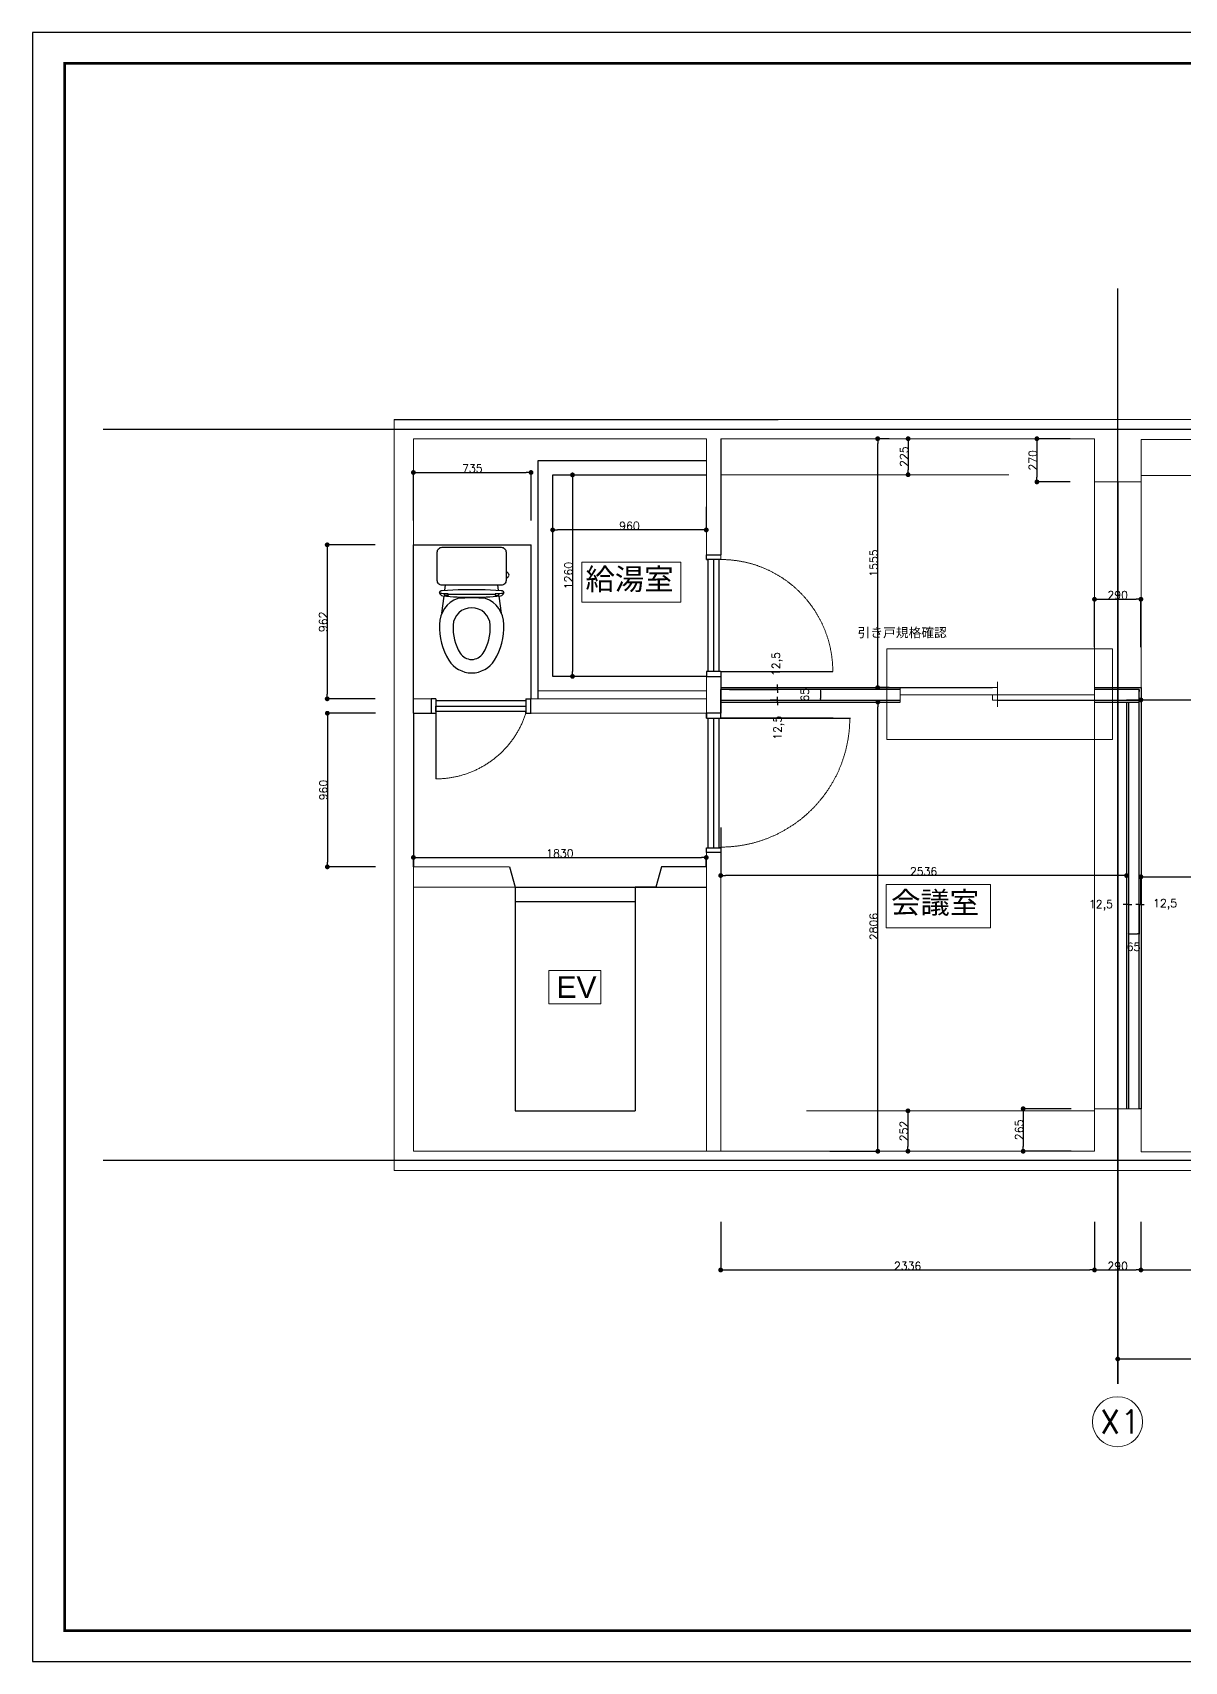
# Model space of a CAD drawing. Extents: x 0 to 28347, y -7436 to 30476.
# Drawn here: x 12707 to 19905, y 20301 to 30476 of the extents above; entities that cross this region are included whole.
import ezdxf

# ---------------------------------------------------------------- set-up
doc = ezdxf.new("R2010")
doc.units = 0
doc.header["$LTSCALE"] = 50
doc.header["$MEASUREMENT"] = 0
for name, pattern in [('ACAD_ISO03W100', [30, 12, -18]), ('CENTERX2', [101.6, 63.5, -12.7, 12.7, -12.7]), ('JIS_02_2.0', [3, 2, -1])]:
    doc.linetypes.add(name, pattern=pattern)
doc.layers.get('0').update_dxf_attribs({"linetype": 'CONTINUOUS'})
doc.layers.get('Defpoints').update_dxf_attribs({"linetype": 'CONTINUOUS'})
for name, color, linetype, lineweight in [('0001外周ライン', 7, 'CONTINUOUS', 5), ('0005文字', 7, 'CONTINUOUS', 0), ('001通り芯', 6, 'CENTERX2', 0)]:
    doc.layers.add(name, color=color, linetype=linetype, lineweight=lineweight)
doc.layers.add('01用紙枠', color=5, linetype='CONTINUOUS')
doc.styles.add('onnjuku', font='arial.ttf', dxfattribs={"height": 100})
doc.styles.get("Standard").update_dxf_attribs({"font": 'txt', "bigfont": 'bigfont.shx'})
doc.dimstyles.new('onnjuku', dxfattribs={"dimtxt": 50, "dimasz": 30, "dimexe": 1.25, "dimexo": 0.625, "dimtad": 1, "dimdec": 1, "dimtxsty": 'Standard', "dimblk": 'DOT', "dimcen": 2.5, "dimadec": 0, "dimazin": 0, "dimtfac": 1, "dimtdec": 1, "dimtmove": 0, "dimatfit": 3, "dimfxl": 300, "dimfxlon": 1, "dimarcsym": 0})

# ---------------------------------------------------------------- blocks, each defined once
blk = doc.blocks.new('_Dot')
at = {"color": 0, "linetype": 'ByBlock', "lineweight": -2}
blk.add_line((-0.5, 0), (-1, 0), dxfattribs=at)
at = {"color": 0, "linetype": 'ByBlock', "const_width": 0.5}
blk.add_lwpolyline([(-0.25, 0, 1), (0.25, 0, 1)], format="xyb", close=True, dxfattribs=at)
blk = doc.blocks.new('*D46')
at = {"layer": '0001外周ライン', "color": 0, "lineweight": -2, "transparency": 16777216}
for p, q in [((17062, 26384), (17364, 26384)), ((17062, 26372), (17364, 26372)), ((17362, 26394), (17362, 26404)), ((17362, 26372), (17362, 26384)), ((17362, 26362), (17362, 26352))]:
    blk.add_line(p, q, dxfattribs=at)
at = {"layer": 'Defpoints', "color": 0, "transparency": 16777216}
for p in [(17060, 26384), (17060, 26372), (17362, 26384)]:
    blk.add_point(p, dxfattribs=at)
at = {"layer": '0001外周ライン', "color": 0, "lineweight": -2, "transparency": 16777216, "xscale": 10, "yscale": 10, "zscale": 10}
for p, rotation in [((17362, 26384), 270), ((17362, 26372), 90)]:
    blk.add_blockref('_Dot', p, dxfattribs=dict(at, rotation=rotation))
at = {"layer": '0001外周ライン', "color": 0, "transparency": 16777216, "insert": (17360, 26531), "char_height": 50, "attachment_point": 5, "rotation": 90}
blk.add_mtext('12,5', dxfattribs=at)
blk = doc.blocks.new('*D54')
at = {"layer": '0001外周ライン', "color": 0, "lineweight": -2, "transparency": 16777216}
for p, q in [((17007, 23046), (17007, 22745)), ((19343, 23046), (19343, 22745)), ((17037, 22746), (19313, 22746))]:
    blk.add_line(p, q, dxfattribs=at)
at = {"layer": 'Defpoints', "color": 0, "transparency": 16777216}
for p in [(17007, 23488), (19343, 23488), (19343, 22746)]:
    blk.add_point(p, dxfattribs=at)
at = {"layer": '0001外周ライン', "color": 0, "lineweight": -2, "transparency": 16777216, "xscale": 30, "yscale": 30, "zscale": 30, "rotation": 180}
blk.add_blockref('_Dot', (17007, 22746), dxfattribs=at)
at = {"layer": '0001外周ライン', "color": 0, "lineweight": -2, "transparency": 16777216, "xscale": 30, "yscale": 30, "zscale": 30}
blk.add_blockref('_Dot', (19343, 22746), dxfattribs=at)
at = {"layer": '0001外周ライン', "color": 0, "transparency": 16777216, "insert": (18175, 22771), "char_height": 50, "attachment_point": 5}
blk.add_mtext('2336', dxfattribs=at)
blk = doc.blocks.new('*D55')
at = {"layer": '0001外周ライン', "color": 0, "lineweight": -2, "transparency": 16777216}
for p, q in [((19343, 23046), (19343, 22745)), ((19633, 23046), (19633, 22745)), ((19373, 22746), (19603, 22746))]:
    blk.add_line(p, q, dxfattribs=at)
at = {"layer": 'Defpoints', "color": 0, "transparency": 16777216}
for p in [(19343, 23488), (19633, 23483), (19633, 22746)]:
    blk.add_point(p, dxfattribs=at)
at = {"layer": '0001外周ライン', "color": 0, "lineweight": -2, "transparency": 16777216, "xscale": 30, "yscale": 30, "zscale": 30, "rotation": 180}
blk.add_blockref('_Dot', (19343, 22746), dxfattribs=at)
at = {"layer": '0001外周ライン', "color": 0, "lineweight": -2, "transparency": 16777216, "xscale": 30, "yscale": 30, "zscale": 30}
blk.add_blockref('_Dot', (19633, 22746), dxfattribs=at)
at = {"layer": '0001外周ライン', "color": 0, "transparency": 16777216, "insert": (19488, 22771), "char_height": 50, "attachment_point": 5}
blk.add_mtext('290', dxfattribs=at)
blk = doc.blocks.new('*D56')
at = {"layer": '0001外周ライン', "color": 0, "lineweight": -2, "transparency": 16777216}
for p, q in [((19633, 23046), (19633, 22745)), ((23645, 23046), (23645, 22745)), ((19663, 22746), (23615, 22746))]:
    blk.add_line(p, q, dxfattribs=at)
at = {"layer": 'Defpoints', "color": 0, "transparency": 16777216}
for p in [(19633, 23483), (23645, 23483), (23645, 22746)]:
    blk.add_point(p, dxfattribs=at)
at = {"layer": '0001外周ライン', "color": 0, "lineweight": -2, "transparency": 16777216, "xscale": 30, "yscale": 30, "zscale": 30, "rotation": 180}
blk.add_blockref('_Dot', (19633, 22746), dxfattribs=at)
at = {"layer": '0001外周ライン', "color": 0, "lineweight": -2, "transparency": 16777216, "xscale": 30, "yscale": 30, "zscale": 30}
blk.add_blockref('_Dot', (23645, 22746), dxfattribs=at)
at = {"layer": '0001外周ライン', "color": 0, "transparency": 16777216, "insert": (21639, 22771), "char_height": 50, "attachment_point": 5}
blk.add_mtext('4012', dxfattribs=at)
blk = doc.blocks.new('*D63')
at = {"layer": '0001外周ライン', "color": 0, "lineweight": -2, "transparency": 16777216}
for p, q in [((18176, 27939), (18179, 27939)), ((18178, 27909), (18178, 27744)), ((18176, 27714), (18179, 27714))]:
    blk.add_line(p, q, dxfattribs=at)
at = {"layer": 'Defpoints', "color": 0, "transparency": 16777216}
for p in [(18175, 27939), (18175, 27714), (18178, 27714)]:
    blk.add_point(p, dxfattribs=at)
at = {"layer": '0001外周ライン', "color": 0, "lineweight": -2, "transparency": 16777216, "xscale": 30, "yscale": 30, "zscale": 30}
for p, rotation in [((18178, 27939), 90), ((18178, 27714), 270)]:
    blk.add_blockref('_Dot', p, dxfattribs=dict(at, rotation=rotation))
at = {"layer": '0001外周ライン', "color": 0, "transparency": 16777216, "insert": (18153, 27827), "char_height": 50, "attachment_point": 5, "rotation": 90}
blk.add_mtext('225', dxfattribs=at)
blk = doc.blocks.new('*D47')
at = {"layer": '0001外周ライン', "color": 0, "lineweight": -2, "transparency": 16777216}
for p, q in [((19191, 27939), (18981, 27939)), ((18983, 27909), (18983, 27699)), ((19191, 27669), (18981, 27669))]:
    blk.add_line(p, q, dxfattribs=at)
at = {"layer": 'Defpoints', "color": 0, "transparency": 16777216}
for p in [(19192, 27939), (18983, 27669), (19192, 27669)]:
    blk.add_point(p, dxfattribs=at)
at = {"layer": '0001外周ライン', "color": 0, "lineweight": -2, "transparency": 16777216, "xscale": 30, "yscale": 30, "zscale": 30}
for p, rotation in [((18983, 27939), 90), ((18983, 27669), 270)]:
    blk.add_blockref('_Dot', p, dxfattribs=dict(at, rotation=rotation))
at = {"layer": '0001外周ライン', "color": 0, "transparency": 16777216, "insert": (18957, 27804), "char_height": 50, "attachment_point": 5, "rotation": 90}
blk.add_mtext('270', dxfattribs=at)
blk = doc.blocks.new('*D64')
at = {"layer": '0001外周ライン', "color": 0, "lineweight": -2, "transparency": 16777216}
for p, q in [((19343, 26636), (19343, 26937)), ((19373, 26936), (19603, 26936)), ((19633, 26636), (19633, 26937))]:
    blk.add_line(p, q, dxfattribs=at)
at = {"layer": 'Defpoints', "color": 0, "transparency": 16777216}
for p in [(19633, 26936), (19343, 26384), (19633, 26384)]:
    blk.add_point(p, dxfattribs=at)
at = {"layer": '0001外周ライン', "color": 0, "lineweight": -2, "transparency": 16777216, "xscale": 30, "yscale": 30, "zscale": 30, "rotation": 180}
blk.add_blockref('_Dot', (19343, 26936), dxfattribs=at)
at = {"layer": '0001外周ライン', "color": 0, "lineweight": -2, "transparency": 16777216, "xscale": 30, "yscale": 30, "zscale": 30}
blk.add_blockref('_Dot', (19633, 26936), dxfattribs=at)
at = {"layer": '0001外周ライン', "color": 0, "transparency": 16777216, "insert": (19488, 26962), "char_height": 50, "attachment_point": 5}
blk.add_mtext('290', dxfattribs=at)
blk = doc.blocks.new('*D69')
at = {"layer": '0001外周ライン', "color": 0, "lineweight": -2, "transparency": 16777216}
for p, q in [((19197, 23753), (18896, 23753)), ((18897, 23723), (18897, 23518)), ((19197, 23488), (18896, 23488))]:
    blk.add_line(p, q, dxfattribs=at)
at = {"layer": 'Defpoints', "color": 0, "transparency": 16777216}
for p in [(19343, 23753), (18897, 23488), (19343, 23488)]:
    blk.add_point(p, dxfattribs=at)
at = {"layer": '0001外周ライン', "color": 0, "lineweight": -2, "transparency": 16777216, "xscale": 30, "yscale": 30, "zscale": 30}
for p, rotation in [((18897, 23753), 90), ((18897, 23488), 270)]:
    blk.add_blockref('_Dot', p, dxfattribs=dict(at, rotation=rotation))
at = {"layer": '0001外周ライン', "color": 0, "transparency": 16777216, "insert": (18872, 23621), "char_height": 50, "attachment_point": 5, "rotation": 90}
blk.add_mtext('265', dxfattribs=at)
blk = doc.blocks.new('*D70')
at = {"layer": '0001外周ライン', "color": 0, "lineweight": -2, "transparency": 16777216}
for p, q in [((18177, 23740), (18178, 23740)), ((18177, 23710), (18177, 23518)), ((18177, 23488), (18178, 23488))]:
    blk.add_line(p, q, dxfattribs=at)
at = {"layer": 'Defpoints', "color": 0, "transparency": 16777216}
for p in [(18177, 23740), (18177, 23488), (18177, 23488)]:
    blk.add_point(p, dxfattribs=at)
at = {"layer": '0001外周ライン', "color": 0, "lineweight": -2, "transparency": 16777216, "xscale": 30, "yscale": 30, "zscale": 30}
for p, rotation in [((18177, 23740), 90), ((18177, 23488), 270)]:
    blk.add_blockref('_Dot', p, dxfattribs=dict(at, rotation=rotation))
at = {"layer": '0001外周ライン', "color": 0, "transparency": 16777216, "insert": (18151, 23614), "char_height": 50, "attachment_point": 5, "rotation": 90}
blk.add_mtext('252', dxfattribs=at)
blk = doc.blocks.new('*D48')
at = {"layer": '0001外周ライン', "color": 0, "lineweight": -2, "transparency": 16777216}
for p, q in [((17317, 26307), (17362, 26307)), ((17317, 26294), (17362, 26294)), ((17361, 26317), (17361, 26327)), ((17361, 26294), (17361, 26307)), ((17361, 26284), (17361, 26274))]:
    blk.add_line(p, q, dxfattribs=at)
at = {"layer": 'Defpoints', "color": 0, "transparency": 16777216}
for p in [(17317, 26307), (17317, 26294), (17361, 26307)]:
    blk.add_point(p, dxfattribs=at)
at = {"layer": '0001外周ライン', "color": 0, "lineweight": -2, "transparency": 16777216, "xscale": 10, "yscale": 10, "zscale": 10}
for p, rotation in [((17361, 26307), 270), ((17361, 26294), 90)]:
    blk.add_blockref('_Dot', p, dxfattribs=dict(at, rotation=rotation))
at = {"layer": '0001外周ライン', "color": 0, "transparency": 16777216, "insert": (17370, 26133), "char_height": 50, "attachment_point": 5, "rotation": 90}
blk.add_mtext('12,5', dxfattribs=at)
blk = doc.blocks.new('*D49')
at = {"layer": '0001外周ライン', "color": 0, "lineweight": -2, "transparency": 16777216}
for p, q in [((17631, 26372), (17630, 26372)), ((17631, 26362), (17631, 26317)), ((17631, 26307), (17630, 26307))]:
    blk.add_line(p, q, dxfattribs=at)
at = {"layer": 'Defpoints', "color": 0, "transparency": 16777216}
for p in [(17833, 26372), (17631, 26307), (17827, 26307)]:
    blk.add_point(p, dxfattribs=at)
at = {"layer": '0001外周ライン', "color": 0, "lineweight": -2, "transparency": 16777216, "xscale": 10, "yscale": 10, "zscale": 10}
for p, rotation in [((17631, 26372), 90), ((17631, 26307), 270)]:
    blk.add_blockref('_Dot', p, dxfattribs=dict(at, rotation=rotation))
at = {"layer": '0001外周ライン', "color": 0, "transparency": 16777216, "insert": (17533, 26339), "char_height": 50, "attachment_point": 5, "rotation": 90}
blk.add_mtext('65', dxfattribs=at)
blk = doc.blocks.new('*D71')
at = {"layer": '0001外周ライン', "color": 0, "lineweight": -2, "transparency": 16777216}
for p, q in [((19621, 25030), (19621, 25031)), ((19633, 25030), (19633, 25031)), ((19611, 25030), (19601, 25030)), ((19621, 25030), (19633, 25030)), ((19643, 25030), (19653, 25030))]:
    blk.add_line(p, q, dxfattribs=at)
at = {"layer": 'Defpoints', "color": 0, "transparency": 16777216}
for p in [(19621, 25030), (19633, 25030), (19633, 25030)]:
    blk.add_point(p, dxfattribs=at)
at = {"layer": '0001外周ライン', "color": 0, "lineweight": -2, "transparency": 16777216, "xscale": 10, "yscale": 10, "zscale": 10}
blk.add_blockref('_Dot', (19621, 25030), dxfattribs=at)
at = {"layer": '0001外周ライン', "color": 0, "lineweight": -2, "transparency": 16777216, "xscale": 10, "yscale": 10, "zscale": 10, "rotation": 180}
blk.add_blockref('_Dot', (19633, 25030), dxfattribs=at)
at = {"layer": '0001外周ライン', "color": 0, "transparency": 16777216, "insert": (19784, 25030), "char_height": 50, "attachment_point": 5}
blk.add_mtext('12,5', dxfattribs=at)
blk = doc.blocks.new('*D50')
at = {"layer": '0001外周ライン', "color": 0, "lineweight": -2, "transparency": 16777216}
for p, q in [((19543, 25035), (19543, 25029)), ((19556, 25035), (19556, 25029)), ((19533, 25030), (19523, 25030)), ((19556, 25030), (19543, 25030)), ((19566, 25030), (19576, 25030))]:
    blk.add_line(p, q, dxfattribs=at)
at = {"layer": 'Defpoints', "color": 0, "transparency": 16777216}
for p in [(19543, 25036), (19556, 25036), (19543, 25030)]:
    blk.add_point(p, dxfattribs=at)
at = {"layer": '0001外周ライン', "color": 0, "lineweight": -2, "transparency": 16777216, "xscale": 10, "yscale": 10, "zscale": 10}
blk.add_blockref('_Dot', (19543, 25030), dxfattribs=at)
at = {"layer": '0001外周ライン', "color": 0, "lineweight": -2, "transparency": 16777216, "xscale": 10, "yscale": 10, "zscale": 10, "rotation": 180}
blk.add_blockref('_Dot', (19556, 25030), dxfattribs=at)
at = {"layer": '0001外周ライン', "color": 0, "transparency": 16777216, "insert": (19383, 25024), "char_height": 50, "attachment_point": 5}
blk.add_mtext('12,5', dxfattribs=at)
blk = doc.blocks.new('*D72')
at = {"layer": '0001外周ライン', "color": 0, "lineweight": -2, "transparency": 16777216}
for p, q in [((19556, 25023), (19556, 24844)), ((19621, 25023), (19621, 24844)), ((19566, 24845), (19611, 24845))]:
    blk.add_line(p, q, dxfattribs=at)
at = {"layer": 'Defpoints', "color": 0, "transparency": 16777216}
for p in [(19556, 25024), (19621, 25024), (19621, 24845)]:
    blk.add_point(p, dxfattribs=at)
at = {"layer": '0001外周ライン', "color": 0, "lineweight": -2, "transparency": 16777216, "xscale": 10, "yscale": 10, "zscale": 10, "rotation": 180}
blk.add_blockref('_Dot', (19556, 24845), dxfattribs=at)
at = {"layer": '0001外周ライン', "color": 0, "lineweight": -2, "transparency": 16777216, "xscale": 10, "yscale": 10, "zscale": 10}
blk.add_blockref('_Dot', (19621, 24845), dxfattribs=at)
at = {"layer": '0001外周ライン', "color": 0, "transparency": 16777216, "insert": (19587, 24765), "char_height": 50, "attachment_point": 5}
blk.add_mtext('65', dxfattribs=at)
blk = doc.blocks.new('*D73')
at = {"layer": '0001外周ライン', "color": 0, "lineweight": -2, "transparency": 16777216}
for p, q in [((17689, 26294), (17990, 26294)), ((17989, 23518), (17989, 26264)), ((17689, 23488), (17990, 23488))]:
    blk.add_line(p, q, dxfattribs=at)
at = {"layer": 'Defpoints', "color": 0, "transparency": 16777216}
for p in [(17215, 26294), (17989, 26294), (17215, 23488)]:
    blk.add_point(p, dxfattribs=at)
at = {"layer": '0001外周ライン', "color": 0, "lineweight": -2, "transparency": 16777216, "xscale": 30, "yscale": 30, "zscale": 30}
for p, rotation in [((17989, 26294), 90), ((17989, 23488), 270)]:
    blk.add_blockref('_Dot', p, dxfattribs=dict(at, rotation=rotation))
at = {"layer": '0001外周ライン', "color": 0, "transparency": 16777216, "insert": (17963, 24891), "char_height": 50, "attachment_point": 5, "rotation": 90}
blk.add_mtext('2806', dxfattribs=at)
blk = doc.blocks.new('*D74')
at = {"layer": '0001外周ライン', "color": 0, "lineweight": -2, "transparency": 16777216}
for p, q in [((17007, 25510), (17007, 25209)), ((19543, 25510), (19543, 25209)), ((19513, 25210), (17037, 25210))]:
    blk.add_line(p, q, dxfattribs=at)
at = {"layer": 'Defpoints', "color": 0, "transparency": 16777216}
for p in [(17007, 26282), (19543, 26294), (17007, 25210)]:
    blk.add_point(p, dxfattribs=at)
at = {"layer": '0001外周ライン', "color": 0, "lineweight": -2, "transparency": 16777216, "xscale": 30, "yscale": 30, "zscale": 30, "rotation": 180}
blk.add_blockref('_Dot', (17007, 25210), dxfattribs=at)
at = {"layer": '0001外周ライン', "color": 0, "lineweight": -2, "transparency": 16777216, "xscale": 30, "yscale": 30, "zscale": 30}
blk.add_blockref('_Dot', (19543, 25210), dxfattribs=at)
at = {"layer": '0001外周ライン', "color": 0, "transparency": 16777216, "insert": (18275, 25236), "char_height": 50, "attachment_point": 5}
blk.add_mtext('2536', dxfattribs=at)
blk = doc.blocks.new('*D75')
at = {"layer": '0001外周ライン', "color": 0, "lineweight": -2, "transparency": 16777216}
for p, q in [((18059, 27939), (17987, 27939)), ((17988, 26414), (17988, 27909)), ((18059, 26384), (17987, 26384))]:
    blk.add_line(p, q, dxfattribs=at)
at = {"layer": 'Defpoints', "color": 0, "transparency": 16777216}
for p in [(17988, 27939), (18060, 27939), (18060, 26384)]:
    blk.add_point(p, dxfattribs=at)
at = {"layer": '0001外周ライン', "color": 0, "lineweight": -2, "transparency": 16777216, "xscale": 30, "yscale": 30, "zscale": 30}
for p, rotation in [((17988, 27939), 90), ((17988, 26384), 270)]:
    blk.add_blockref('_Dot', p, dxfattribs=dict(at, rotation=rotation))
at = {"layer": '0001外周ライン', "color": 0, "transparency": 16777216, "insert": (17963, 27162), "char_height": 50, "attachment_point": 5, "rotation": 90}
blk.add_mtext('1555', dxfattribs=at)
blk = doc.blocks.new('*D76')
at = {"layer": '0001外周ライン', "color": 0, "lineweight": -2, "transparency": 16777216}
for p, q in [((19633, 25030), (19633, 25203)), ((19663, 25202), (24797, 25202)), ((24827, 25030), (24827, 25203))]:
    blk.add_line(p, q, dxfattribs=at)
at = {"layer": 'Defpoints', "color": 0, "transparency": 16777216}
for p in [(24827, 25202), (19633, 25030), (24827, 25030)]:
    blk.add_point(p, dxfattribs=at)
at = {"layer": '0001外周ライン', "color": 0, "lineweight": -2, "transparency": 16777216, "xscale": 30, "yscale": 30, "zscale": 30, "rotation": 180}
blk.add_blockref('_Dot', (19633, 25202), dxfattribs=at)
at = {"layer": '0001外周ライン', "color": 0, "lineweight": -2, "transparency": 16777216, "xscale": 30, "yscale": 30, "zscale": 30}
blk.add_blockref('_Dot', (24827, 25202), dxfattribs=at)
at = {"layer": '0001外周ライン', "color": 0, "transparency": 16777216, "insert": (22230, 25228), "char_height": 50, "attachment_point": 5}
blk.add_mtext('5194', dxfattribs=at)
blk = doc.blocks.new('*D78')
at = {"layer": '0001外周ライン', "color": 0, "lineweight": -2, "transparency": 16777216}
for p, q in [((19633, 26307), (19633, 26308)), ((19663, 26307), (23897, 26307)), ((23927, 26307), (23927, 26308))]:
    blk.add_line(p, q, dxfattribs=at)
at = {"layer": 'Defpoints', "color": 0, "transparency": 16777216}
for p in [(19633, 26307), (23927, 26307), (23927, 26307)]:
    blk.add_point(p, dxfattribs=at)
at = {"layer": '0001外周ライン', "color": 0, "lineweight": -2, "transparency": 16777216, "xscale": 30, "yscale": 30, "zscale": 30, "rotation": 180}
blk.add_blockref('_Dot', (19633, 26307), dxfattribs=at)
at = {"layer": '0001外周ライン', "color": 0, "lineweight": -2, "transparency": 16777216, "xscale": 30, "yscale": 30, "zscale": 30}
blk.add_blockref('_Dot', (23927, 26307), dxfattribs=at)
at = {"layer": '0001外周ライン', "color": 0, "transparency": 16777216, "insert": (21780, 26332), "char_height": 50, "attachment_point": 5}
blk.add_mtext('4294', dxfattribs=at)
blk = doc.blocks.new('*D80')
at = {"layer": '0001外周ライン', "color": 0, "lineweight": -2, "transparency": 16777216}
for p, q in [((15087, 27428), (15087, 27729)), ((15117, 27728), (15792, 27728)), ((15822, 27428), (15822, 27729))]:
    blk.add_line(p, q, dxfattribs=at)
at = {"layer": 'Defpoints', "color": 0, "transparency": 16777216}
for p in [(15822, 27728), (15087, 27276), (15822, 27276)]:
    blk.add_point(p, dxfattribs=at)
at = {"layer": '0001外周ライン', "color": 0, "lineweight": -2, "transparency": 16777216, "xscale": 30, "yscale": 30, "zscale": 30, "rotation": 180}
blk.add_blockref('_Dot', (15087, 27728), dxfattribs=at)
at = {"layer": '0001外周ライン', "color": 0, "lineweight": -2, "transparency": 16777216, "xscale": 30, "yscale": 30, "zscale": 30}
blk.add_blockref('_Dot', (15822, 27728), dxfattribs=at)
at = {"layer": '0001外周ライン', "color": 0, "transparency": 16777216, "insert": (15455, 27753), "char_height": 50, "attachment_point": 5}
blk.add_mtext('735', dxfattribs=at)
blk = doc.blocks.new('*D81')
at = {"layer": '0001外周ライン', "color": 0, "lineweight": -2, "transparency": 16777216}
for p, q in [((14848, 27276), (14547, 27276)), ((14548, 27246), (14548, 26344)), ((14848, 26314), (14547, 26314))]:
    blk.add_line(p, q, dxfattribs=at)
at = {"layer": 'Defpoints', "color": 0, "transparency": 16777216}
for p in [(15087, 27276), (14548, 26314), (15087, 26314)]:
    blk.add_point(p, dxfattribs=at)
at = {"layer": '0001外周ライン', "color": 0, "lineweight": -2, "transparency": 16777216, "xscale": 30, "yscale": 30, "zscale": 30}
for p, rotation in [((14548, 27276), 90), ((14548, 26314), 270)]:
    blk.add_blockref('_Dot', p, dxfattribs=dict(at, rotation=rotation))
at = {"layer": '0001外周ライン', "color": 0, "transparency": 16777216, "insert": (14523, 26795), "char_height": 50, "attachment_point": 5, "rotation": 90}
blk.add_mtext('962', dxfattribs=at)
blk = doc.blocks.new('*D82')
at = {"layer": '0001外周ライン', "color": 0, "lineweight": -2, "transparency": 16777216}
for p, q in [((14849, 26224), (14548, 26224)), ((14549, 26194), (14549, 25294)), ((14849, 25264), (14548, 25264))]:
    blk.add_line(p, q, dxfattribs=at)
at = {"layer": 'Defpoints', "color": 0, "transparency": 16777216}
for p in [(15087, 26224), (14549, 25264), (15087, 25264)]:
    blk.add_point(p, dxfattribs=at)
at = {"layer": '0001外周ライン', "color": 0, "lineweight": -2, "transparency": 16777216, "xscale": 30, "yscale": 30, "zscale": 30}
for p, rotation in [((14549, 26224), 90), ((14549, 25264), 270)]:
    blk.add_blockref('_Dot', p, dxfattribs=dict(at, rotation=rotation))
at = {"layer": '0001外周ライン', "color": 0, "transparency": 16777216, "insert": (14524, 25744), "char_height": 50, "attachment_point": 5, "rotation": 90}
blk.add_mtext('960', dxfattribs=at)
blk = doc.blocks.new('*D83')
at = {"layer": '0001外周ライン', "color": 0, "lineweight": -2, "transparency": 16777216}
for p, q in [((15087, 25265), (15087, 25324)), ((15117, 25323), (16887, 25323)), ((16917, 25265), (16917, 25324))]:
    blk.add_line(p, q, dxfattribs=at)
at = {"layer": 'Defpoints', "color": 0, "transparency": 16777216}
for p in [(15087, 25264), (16917, 25323), (16917, 25264)]:
    blk.add_point(p, dxfattribs=at)
at = {"layer": '0001外周ライン', "color": 0, "lineweight": -2, "transparency": 16777216, "xscale": 30, "yscale": 30, "zscale": 30, "rotation": 180}
blk.add_blockref('_Dot', (15087, 25323), dxfattribs=at)
at = {"layer": '0001外周ライン', "color": 0, "lineweight": -2, "transparency": 16777216, "xscale": 30, "yscale": 30, "zscale": 30}
blk.add_blockref('_Dot', (16917, 25323), dxfattribs=at)
at = {"layer": '0001外周ライン', "color": 0, "transparency": 16777216, "insert": (16002, 25348), "char_height": 50, "attachment_point": 5}
blk.add_mtext('1830', dxfattribs=at)
blk = doc.blocks.new('*D51')
at = {"layer": '0001外周ライン', "color": 0, "lineweight": -2, "transparency": 16777216}
for p, q in [((15957, 27513), (15957, 27367)), ((16917, 27513), (16917, 27367)), ((16887, 27369), (15987, 27369))]:
    blk.add_line(p, q, dxfattribs=at)
at = {"layer": 'Defpoints', "color": 0, "transparency": 16777216}
for p in [(15957, 27514), (16917, 27514), (15957, 27369)]:
    blk.add_point(p, dxfattribs=at)
at = {"layer": '0001外周ライン', "color": 0, "lineweight": -2, "transparency": 16777216, "xscale": 30, "yscale": 30, "zscale": 30, "rotation": 180}
blk.add_blockref('_Dot', (15957, 27369), dxfattribs=at)
at = {"layer": '0001外周ライン', "color": 0, "lineweight": -2, "transparency": 16777216, "xscale": 30, "yscale": 30, "zscale": 30}
blk.add_blockref('_Dot', (16917, 27369), dxfattribs=at)
at = {"layer": '0001外周ライン', "color": 0, "transparency": 16777216, "insert": (16437, 27394), "char_height": 50, "attachment_point": 5}
blk.add_mtext('960', dxfattribs=at)
blk = doc.blocks.new('*D52')
at = {"layer": '0001外周ライン', "color": 0, "lineweight": -2, "transparency": 16777216}
for p, q in [((19488, 22035), (19488, 22191)), ((19518, 22190), (23763, 22190)), ((23793, 22035), (23793, 22191))]:
    blk.add_line(p, q, dxfattribs=at)
at = {"layer": 'Defpoints', "color": 0, "transparency": 16777216}
for p in [(23793, 22190), (19488, 22035), (23793, 22035)]:
    blk.add_point(p, dxfattribs=at)
at = {"layer": '0001外周ライン', "color": 0, "lineweight": -2, "transparency": 16777216, "xscale": 30, "yscale": 30, "zscale": 30, "rotation": 180}
blk.add_blockref('_Dot', (19488, 22190), dxfattribs=at)
at = {"layer": '0001外周ライン', "color": 0, "lineweight": -2, "transparency": 16777216, "xscale": 30, "yscale": 30, "zscale": 30}
blk.add_blockref('_Dot', (23793, 22190), dxfattribs=at)
at = {"layer": '0001外周ライン', "color": 0, "transparency": 16777216, "insert": (21641, 22215), "char_height": 50, "attachment_point": 5}
blk.add_mtext('4305', dxfattribs=at)
blk = doc.blocks.new('*U43')
at = {"color": 0, "linetype": 'ByBlock', "lineweight": -2}
for points in [[(30, 215), (207, 215, -0.414214), (237, 185), (237, -185, -0.414214), (207, -215), (30, -215, -0.414214), (0, -185), (0, 185, -0.414214)], [(785, 0, 0.249344), (706, 143, 0.157112), (482, 200, 0.323487), (319, 87), (315, 0), (319, -87, 0.323487), (482, -200, 0.157112), (706, -143, 0.249344)], [(701, 0, 0.243763), (661, 72, 0.15666), (487, 116, 0.94672), (487, -116, 0.15666), (661, -72, 0.243763)]]:
    blk.add_lwpolyline(points, format="xyb", close=True, dxfattribs=at)
for points in [[(191, 215), (191, 220, 0.228779), (183, 229, 0.253275), (174, 235, 0.253275), (164, 229, 0.228779), (156, 220), (156, 215)], [(284, -200), (274, -195, -0.283671), (269, -185), (263, -84), (263, 84), (269, 185, -0.283671), (274, 195), (284, 200)], [(284, -200, 0.36467), (304, -180, 0.022935), (312, 0, 0.022935), (304, 180, 0.36467), (284, 200)], [(285, 200, -0.12093), (289, 186), (290, 175, -0.020163), (290, 174), (290, 146), (297, 146)], [(297, 146, 0.414214), (302, 151), (302, 164, 0.414214), (297, 169), (290, 169)], [(297, -146), (290, -146), (290, -174, -0.020163), (290, -175), (289, -186, -0.12093), (285, -200, -0.12093)], [(297, -146, -0.414214), (302, -151), (302, -164, -0.414214), (297, -169), (290, -169)]]:
    blk.add_lwpolyline(points, format="xyb", dxfattribs=at)
for points in [[(268, 167), (237, 163)], [(294, 146), (294, 0), (294, -146)], [(412, 186), (305, 172)], [(268, -167), (237, -163)], [(412, -186), (305, -172)]]:
    blk.add_lwpolyline(points, dxfattribs=at)
blk = doc.blocks.new('*D45')
at = {"layer": '0001外周ライン', "color": 0, "lineweight": -2, "transparency": 16777216}
for p, q in [((16081, 27713), (16080, 27713)), ((16081, 27683), (16081, 26484)), ((16081, 26454), (16080, 26454))]:
    blk.add_line(p, q, dxfattribs=at)
at = {"layer": 'Defpoints', "color": 0, "transparency": 16777216}
for p in [(16287, 27713), (16081, 26454), (16287, 26454)]:
    blk.add_point(p, dxfattribs=at)
at = {"layer": '0001外周ライン', "color": 0, "lineweight": -2, "transparency": 16777216, "xscale": 30, "yscale": 30, "zscale": 30}
for p, rotation in [((16081, 27713), 90), ((16081, 26454), 270)]:
    blk.add_blockref('_Dot', p, dxfattribs=dict(at, rotation=rotation))
at = {"layer": '0001外周ライン', "color": 0, "transparency": 16777216, "insert": (16056, 27084), "char_height": 50, "attachment_point": 5, "rotation": 90}
blk.add_mtext('1260', dxfattribs=at)

msp = doc.modelspace()

# ---------------------------------------------------------------- linework, layer by layer
at = {"color": 6, "linetype": 'CENTERX2', "ltscale": 10}
for p, q in [((19488.42, 22034.69), (19488.42, 28877.62)), ((26146.91, 27996.62), (13147.16, 27996.62)), ((26146.91, 23430.62), (13147.16, 23430.62))]:
    msp.add_line(p, q, dxfattribs=at)
at = {"linetype": 'ACAD_ISO03W100', "ltscale": 50}
for p, q in [((14967.42, 28059.12), (17366.25, 28059.12)), ((17007.42, 27939.12), (17007.42, 27214.12)), ((15867.42, 26314.12), (15867.42, 27803.16)), ((15867.42, 27803.16), (16917.42, 27803.16)), ((15957.42, 26454.12), (15957.42, 27713.16)), ((15957.42, 27713.16), (16917.42, 27713.16)), ((19488.42, 27669.12), (19488.42, 22034.69)), ((15087.42, 26224.12), (15087.42, 27276.12)), ((15087.42, 27276.12), (15804.38, 27276.12)), ((15804.38, 27276.12), (15822.42, 27276.12)), ((15822.42, 26314.12), (15822.42, 27276.12)), ((16917.42, 27184.12), (16917.42, 27214.12)), ((16917.42, 27214.12), (17007.42, 27214.12)), ((17007.42, 27184.12), (16917.42, 27184.12)), ((16917.42, 27184.12), (16927.42, 27184.12)), ((16927.42, 27184.12), (16927.42, 26484.12)), ((16962.42, 27184.12), (16962.42, 26484.12)), ((16997.42, 26484.12), (16997.42, 27184.12)), ((17007.42, 26484.12), (16917.42, 26484.12)), ((16917.42, 26484.12), (16917.42, 26454.12)), ((17007.42, 26484.12), (16997.42, 26484.12)), ((17007.42, 26484.12), (17707.42, 26484.12)), ((17007.42, 26484.12), (17007.42, 26339.12)), ((17007.42, 26484.12), (17007.42, 26454.12)), ((16917.42, 26454.12), (15957.42, 26454.12)), ((16917.42, 26454.12), (17007.42, 26454.12)), ((17007.42, 26454.12), (17007.42, 26224.12)), ((17007.42, 26339.12), (17007.42, 26371.62)), ((19620.92, 26371.62), (19620.92, 26359.12)), ((15227.42, 26314.12), (15197.42, 26314.12)), ((15197.42, 26314.12), (15197.42, 26224.12)), ((15227.42, 26314.12), (15227.42, 25814.12)), ((15227.42, 26314.12), (15227.42, 26304.12)), ((15227.42, 26304.12), (15789.3, 26304.12)), ((15227.42, 26304.12), (15227.42, 26234.12)), ((15227.42, 26234.12), (15227.42, 26269.12)), ((15227.42, 26269.12), (15789.3, 26269.12)), ((15789.3, 26314.12), (15789.3, 26224.12)), ((15789.3, 26314.12), (15819.3, 26314.12)), ((15819.3, 26314.12), (15819.3, 26224.12)), ((17007.42, 26224.12), (17007.42, 26339.12)), ((17007.42, 26339.12), (17007.42, 26306.62)), ((17007.42, 26306.62), (17007.42, 26319.12)), ((19620.92, 26306.62), (19543.42, 26306.62)), ((19543.42, 26306.62), (19620.92, 26306.62)), ((19543.42, 26306.62), (19555.92, 26306.62)), ((15087.42, 26224.12), (15087.42, 25264.12)), ((15087.42, 26224.12), (15227.42, 26224.12)), ((15789.3, 26234.12), (15227.42, 26234.12)), ((15789.3, 26224.12), (15789.3, 26234.12)), ((15789.3, 26224.12), (15822.42, 26224.12)), ((16917.42, 26194.12), (16917.42, 26224.12)), ((17007.42, 26224.12), (16917.42, 26224.12)), ((16917.42, 26224.12), (16917.42, 26194.12)), ((16917.42, 26194.12), (17007.42, 26194.12)), ((16917.42, 26194.12), (16927.42, 26194.12)), ((16927.42, 26194.12), (16927.42, 25384.12)), ((16962.42, 26194.12), (16962.42, 25384.12)), ((16997.42, 25384.12), (16997.42, 26194.12)), ((17007.42, 26194.12), (17007.42, 26224.12)), ((17710.54, 26194.12), (17007.42, 26194.12)), ((17007.42, 26194.12), (17817.42, 26194.12)), ((16917.42, 25354.12), (16917.42, 25384.12)), ((16917.42, 25384.12), (17007.42, 25384.12)), ((17007.42, 25354.12), (16917.42, 25354.12)), ((17007.42, 25384.12), (16997.42, 25384.12)), ((17007.42, 25387.94), (17007.42, 25384.12)), ((17007.42, 25384.12), (17007.42, 25354.12)), ((15687.42, 25264.12), (15722.29, 25137.89)), ((16637.42, 25264.12), (16602.56, 25137.89)), ((16917.42, 25264.12), (16637.42, 25264.12)), ((15722.29, 25137.89), (16602.56, 25137.89)), ((15722.29, 25137.89), (15722.29, 23740.02)), ((15722.29, 25137.89), (15722.29, 25047.89)), ((16602.56, 25137.89), (16472.56, 25137.89)), ((16472.56, 25137.89), (16472.56, 23740.02)), ((16602.56, 25137.89), (16917.42, 25137.89)), ((15722.29, 25047.89), (16472.56, 25047.89)), ((15722.29, 23740.02), (16472.56, 23740.02)), ((19633.42, 23753.12), (19620.92, 23753.12))]:
    msp.add_line(p, q, dxfattribs=at)
at = {"ltscale": 50}
for p, q in [((17007.42, 26384.12), (18705.95, 26384.12)), ((18128.42, 26371.62), (17007.42, 26371.62)), ((19343.42, 26384.12), (19633.42, 26384.12)), ((19620.92, 26371.62), (19343.42, 26371.62)), ((19620.92, 26306.62), (19620.92, 26371.62)), ((19633.42, 26384.12), (19633.42, 26306.62)), ((17007.42, 26306.62), (18128.42, 26306.62)), ((17007.42, 26294.12), (18128.42, 26294.12)), ((18735.92, 26306.62), (19620.92, 26306.62)), ((19343.42, 26294.12), (19620.92, 26294.12)), ((19543.42, 26294.12), (19543.42, 23753.12)), ((19555.92, 26294.12), (19555.92, 23753.12)), ((19620.92, 23753.12), (19620.92, 26306.62)), ((19633.42, 26306.62), (19633.42, 23753.12))]:
    msp.add_line(p, q, dxfattribs=at)
at = {"layer": '0001外周ライン'}
for p, q in [((16917.42, 26364.12), (15867.42, 26364.12)), ((16917.42, 26454.12), (16917.42, 26364.12)), ((18128.42, 26294.12), (18128.42, 26384.12)), ((18705.95, 26384.12), (18735.92, 26384.12)), ((18735.92, 26339.12), (18735.92, 26420.42)), ((18735.92, 26420.42), (18735.92, 26263.37)), ((18735.92, 26384.12), (18735.92, 26394.12)), ((19343.42, 26384.12), (19343.42, 26294.12)), ((18706.07, 26339.12), (18128.42, 26339.12)), ((18128.42, 26339.12), (18128.42, 26294.12)), ((18706.07, 26306.62), (18706.07, 26339.12)), ((18706.07, 26339.12), (18706.07, 26329.12)), ((18706.07, 26339.12), (18735.92, 26339.12)), ((18735.92, 26306.62), (18706.07, 26306.62)), ((19343.42, 26339.12), (18735.92, 26339.12))]:
    msp.add_line(p, q, dxfattribs=at)
for points in [[(16140.29, 27168.17), (16758.58, 27168.17), (16758.58, 26917.62), (16140.29, 26917.62)], [(18040.95, 25154.59), (18692.1, 25154.59), (18692.1, 24883.08), (18040.95, 24883.08)], [(15932.88, 24617.84), (16257, 24617.84), (16257, 24408.9), (15932.88, 24408.9)]]:
    msp.add_lwpolyline(points, close=True, dxfattribs=at)
at = {"layer": '0001外周ライン', "color": 1}
msp.add_lwpolyline([(18045.68, 26626.82), (19454.41, 26626.82), (19454.41, 26059.61), (18045.68, 26059.61)], close=True, dxfattribs=at)
at = {"layer": '0005文字'}
for p, q in [((14967.42, 28059.12), (24947.42, 28059.12)), ((14967.42, 23368.12), (14967.42, 28059.12)), ((15087.42, 27276.12), (15087.42, 27939.12)), ((16917.42, 27939.12), (15087.42, 27939.12)), ((16917.42, 27184.12), (16917.42, 27939.12)), ((17007.42, 27939.12), (19343.42, 27939.12)), ((17007.42, 27184.12), (17007.42, 27939.12)), ((19343.42, 27939.12), (19343.42, 27669.12)), ((19633.42, 27669.12), (19633.42, 27934.12)), ((19633.42, 27934.12), (24827.42, 27934.12)), ((19343.42, 27669.12), (19633.42, 27669.12)), ((16917.42, 26194.12), (16917.42, 26484.12)), ((17007.42, 26194.12), (17007.42, 26484.12)), ((15227.42, 26314.12), (15087.42, 26314.12)), ((16917.42, 26314.12), (15789.3, 26314.12)), ((15227.42, 26224.12), (15087.42, 26224.12)), ((16917.42, 26224.12), (15789.3, 26224.12)), ((16917.42, 23488.12), (16917.42, 25384.12)), ((17007.42, 23488.12), (17007.42, 25387.94)), ((15087.42, 25264.12), (15687.42, 25264.12)), ((15087.42, 25264.12), (15087.42, 23488.12)), ((16637.42, 25264.12), (16917.42, 25264.12)), ((15722.29, 25137.89), (15087.42, 25137.89)), ((16917.42, 25137.89), (16602.56, 25137.89)), ((19633.42, 23753.12), (19343.42, 23753.12)), ((19343.42, 23753.12), (19343.42, 23488.12)), ((19633.42, 23483.12), (19633.42, 23753.12)), ((19343.42, 23488.12), (15087.42, 23488.12)), ((23645.42, 23483.12), (19633.42, 23483.12)), ((16917.42, 23368.12), (14967.42, 23368.12)), ((16917.42, 23368.12), (24947.42, 23368.12))]:
    msp.add_line(p, q, dxfattribs=at)
at = {"layer": '0005文字', "linetype": 'ACAD_ISO03W100', "ltscale": 3}
for p, q in [((17007.42, 27714.12), (19343.42, 27714.12)), ((19633.42, 27709.12), (23657.42, 27709.12)), ((19343.42, 23740.12), (17010.42, 23740.12)), ((23645.42, 23735.12), (19633.42, 23735.12))]:
    msp.add_line(p, q, dxfattribs=at)
at = {"layer": '0005文字', "linetype": 'JIS_02_2.0', "ltscale": 50}
for p, q in [((19343.42, 27669.12), (19343.42, 23753.12)), ((19633.42, 27669.12), (19633.42, 23753.12))]:
    msp.add_line(p, q, dxfattribs=at)
at = {"layer": '0005文字', "linetype": 'JIS_02_2.0', "ltscale": 40}
for centre, radius, start, end in [((17007.42, 26484.12), 700, 0, 90), ((15227.42, 26404.12), 590, 270, 342.236738), ((17007.42, 26194.12), 806.19, 270, 0)]:
    msp.add_arc(centre, radius, start, end, dxfattribs=at)
at = {"layer": '001通り芯', "linetype": 'ByBlock', "ltscale": 15}
msp.add_circle((19486.67, 21797.98), 156.52, dxfattribs=at)
at = {"layer": '01用紙枠'}
msp.add_lwpolyline([(12707.03, 30475.98), (12707.03, 20300.75), (27096.25, 20300.75), (27096.25, 30475.98)], close=True, dxfattribs=at)
msp.add_lwpolyline([(12707.03, 30475.98), (12707.03, 20300.75), (27096.25, 20300.75), (27096.25, 30475.98)], close=True, dxfattribs=at)
at = {"layer": '01用紙枠', "const_width": 17.13}
msp.add_lwpolyline([(12906.95, 20493.52), (26896.33, 20493.52), (26896.33, 30283.21), (12906.95, 30283.21)], close=True, dxfattribs=at)
msp.add_lwpolyline([(12906.95, 20493.52), (26896.33, 20493.52), (26896.33, 30283.21), (12906.95, 30283.21)], close=True, dxfattribs=at)

# ---------------------------------------------------------------- block references
at = {"rotation": 270}
msp.add_blockref('*U43', (15450.88, 27260.61), dxfattribs=at)

# ---------------------------------------------------------------- texts
at = {"layer": '0001外周ライン', "color": 1, "insert": (17862.36, 26757.27), "char_height": 58.3739, "attachment_point": 1, "style": 'onnjuku'}
msp.add_mtext_dynamic_manual_height_columns('{\\fMS PGothic|b0|i0|c128|p50;引き戸規格確認}', width=607.5557, gutter_width=291.87, heights=[0], dxfattribs=at)
at = {"layer": '0005文字', "attachment_point": 1, "style": 'onnjuku'}
for s, width, gutter_width, insert, char_height in [('{\\fMS PGothic|b0|i0|c128|p50;給湯室}', 642.7394, 672.24, (16162.06, 27129.05), 134.4473), ('{\\fMS PGothic|b0|i0|c128|p50;会議室}', 642.7394, 672.24, (18071.72, 25108.51), 134.4473), ('EV', 1147.7051, 1784.51, (15980.71, 24580.44), 134.447)]:
    msp.add_mtext_dynamic_manual_height_columns(s, width=width, gutter_width=gutter_width, heights=[0], dxfattribs=dict(at, insert=insert, char_height=char_height))
at = {"layer": '001通り芯', "linetype": 'ByBlock', "ltscale": 15, "insert": (19377.74, 21872.4), "char_height": 147.785, "attachment_point": 1}
msp.add_mtext_dynamic_manual_height_columns('X1', width=339.4692, gutter_width=738.92, heights=[0], dxfattribs=at)

# ---------------------------------------------------------------- dimensions: what is measured, and where the dimension line sits
at = {"layer": '0001外周ライン'}
for base, p1, p2, picture, middle in [((17988.27, 27939.12), (18059.81, 26384.12), (18059.81, 27939.12), '*D75', (17962.64, 27161.62)), ((18178.13, 27714.12), (18175.42, 27939.12), (18175.42, 27714.12), '*D63', (18152.5, 27826.62)), ((18982.58, 27669.12), (19191.63, 27939.12), (19191.63, 27669.12), '*D47', (18956.95, 27804.12)), ((14548.39, 26314.12), (15087.42, 27276.12), (15087.42, 26314.12), '*D81', (14522.76, 26795.12)), ((17989.1, 26294.12), (17215.42, 23488.12), (17215.42, 26294.12), '*D73', (17963.48, 24891.12)), ((14549.32, 25264.12), (15087.42, 26224.12), (15087.42, 25264.12), '*D82', (14523.7, 25744.12)), ((18176.92, 23488.12), (18176.92, 23740.12), (18176.92, 23488.12), '*D70', (18151.3, 23614.12)), ((18897.32, 23488.12), (19343.42, 23753.12), (19343.42, 23488.12), '*D69', (18871.7, 23620.62))]:
    dim = msp.add_linear_dim(base=base, p1=p1, p2=p2, angle=90, dimstyle='onnjuku', dxfattribs=at)
    dim.commit()
    dim.dimension.update_dxf_attribs({"geometry": picture, "text_midpoint": middle})
for base, p1, p2, picture, middle in [((15822.42, 27727.79), (15087.42, 27276.12), (15822.42, 27276.12), '*D80', (15454.92, 27753.41)), ((15957.42, 27368.65), (16917.42, 27514.12), (15957.42, 27514.12), '*D51', (16437.42, 27394.27)), ((19633.42, 26935.88), (19343.42, 26384.12), (19633.42, 26384.12), '*D64', (19488.42, 26961.5)), ((23927.42, 26306.62), (19633.42, 26306.62), (23927.42, 26306.62), '*D78', (21780.42, 26332.25)), ((17007.42, 25209.92), (19543.42, 26294.12), (17007.42, 26281.62), '*D74', (18275.42, 25235.55)), ((16917.42, 25322.77), (15087.42, 25264.12), (16917.42, 25264.12), '*D83', (16002.42, 25348.4)), ((24827.42, 25202.02), (19633.42, 25029.87), (24827.42, 25029.87), '*D76', (22230.42, 25227.64)), ((19343.42, 22745.86), (17007.42, 23488.12), (19343.42, 23488.12), '*D54', (18175.42, 22771.49))]:
    dim = msp.add_linear_dim(base=base, p1=p1, p2=p2, dimstyle='onnjuku', dxfattribs=at)
    dim.commit()
    dim.dimension.update_dxf_attribs({"geometry": picture, "text_midpoint": middle})
at = {"layer": '0001外周ライン', "color": 1}
dim = msp.add_linear_dim(base=(16081.29, 26454.12), p1=(16286.51, 27713.16), p2=(16286.51, 26454.12), angle=90, text='1260', dimstyle='onnjuku', override={"dimfxl": 0}, dxfattribs=at)
dim.commit()
dim.dimension.update_dxf_attribs({"geometry": '*D45', "text_midpoint": (16055.67, 27083.64)})
at = {"layer": '0001外周ライン'}
for base, p1, p2, override, picture, middle in [((17362.28, 26384.12), (17059.69, 26371.62), (17059.69, 26384.12), {"dimasz": 10, "dimtmove": 2}, '*D46', (17360.26, 26531.44)), ((17631.42, 26306.62), (17833.22, 26371.62), (17826.77, 26306.62), {"dimasz": 10, "dimtmove": 2, "dimfxl": 0}, '*D49', (17532.62, 26339.02)), ((17361.21, 26306.62), (17316.64, 26294.12), (17316.64, 26306.62), {"dimasz": 10, "dimtmove": 2}, '*D48', (17369.74, 26132.59))]:
    dim = msp.add_linear_dim(base=base, p1=p1, p2=p2, angle=90, dimstyle='onnjuku', override=override, dxfattribs=at)
    dim.commit()
    dim.dimension.update_dxf_attribs({"geometry": picture, "text_midpoint": middle, "dimtype": 160})
for base, p1, p2, picture, middle in [((19543.42, 25029.8), (19555.92, 25036.05), (19543.42, 25036.05), '*D50', (19383.27, 25024.21)), ((19633.42, 25029.87), (19620.92, 25029.87), (19633.42, 25029.87), '*D71', (19783.63, 25029.7)), ((19620.92, 24845.36), (19555.92, 25023.62), (19620.92, 25023.62), '*D72', (19586.57, 24765.4))]:
    dim = msp.add_linear_dim(base=base, p1=p1, p2=p2, dimstyle='onnjuku', override={"dimasz": 10, "dimtmove": 2}, dxfattribs=at)
    dim.commit()
    dim.dimension.update_dxf_attribs({"geometry": picture, "text_midpoint": middle, "dimtype": 160})
for base, p1, p2, picture, middle in [((19633.42, 22745.86), (19343.42, 23488.12), (19633.42, 23483.12), '*D55', (19488.42, 22771.49)), ((23645.42, 22745.86), (19633.42, 23483.12), (23645.42, 23483.12), '*D56', (21639.42, 22771.49))]:
    dim = msp.add_linear_dim(base=base, p1=p1, p2=p2, dimstyle='onnjuku', override={"dimtmove": 1}, dxfattribs=at)
    dim.commit()
    dim.dimension.update_dxf_attribs({"geometry": picture, "text_midpoint": middle})
dim = msp.add_linear_dim(base=(23792.92, 22189.61), p1=(19488.42, 22034.69), p2=(23792.92, 22034.69), text='4305', dimstyle='onnjuku', dxfattribs=at)
dim.commit()
dim.dimension.update_dxf_attribs({"geometry": '*D52', "text_midpoint": (21640.67, 22215.24)})

doc.saveas('drawing.dxf')
